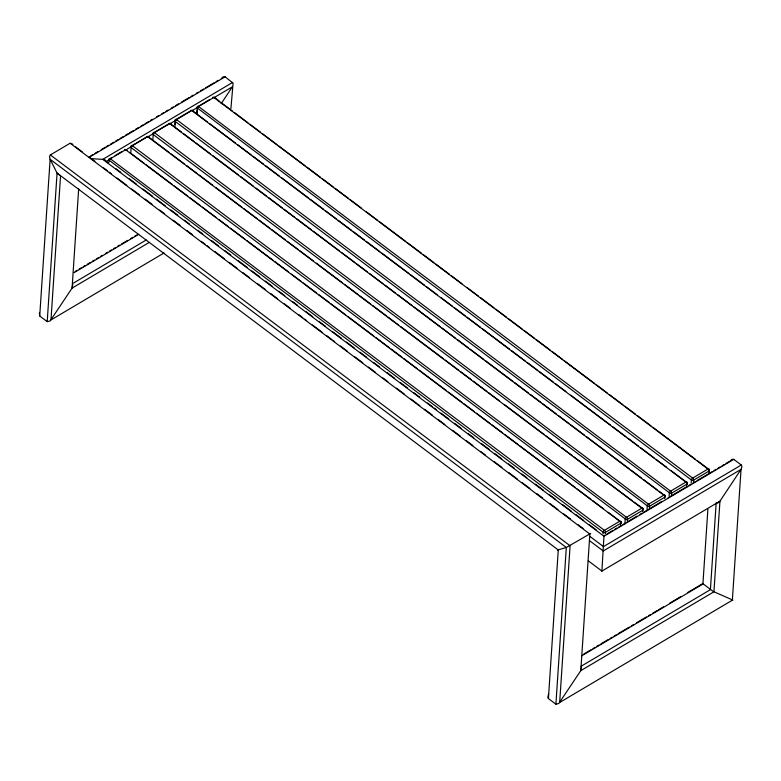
<?xml version="1.0" encoding="UTF-8"?>
<svg xmlns="http://www.w3.org/2000/svg" width="781" height="781" viewBox="0 0 781 781"><rect width="100%" height="100%" fill="white"/><g stroke="black" fill="none" stroke-linecap="round" stroke-linejoin="round"><path stroke-width="1.17" d="M601.868 571.331L604.016 535.19M72.828 284.46L72.077 288.121L50.121 320.952L47.211 321.635L39.714 315.993L50.121 159.295L49.515 156.678L50.365 154.941L70.124 143.235L72.906 144.251M47.211 321.635L57.072 173.079L50.121 159.295L566.313 547.481L590.621 533.462L589.84 533.55M60.518 176.408L50.98 319.937L164.049 252.966M78.666 188.885L72.077 288.121L148.741 242.706M108.998 162.175L109.096 160.671A1.611 1.084 3.8 0 1 109.164 159.148L111.712 157.645M130.749 153.593L131.218 146.086A1.611 0.859 59.4 0 1 132.409 145.715L147.697 136.665A1.611 0.84 -53.1 0 1 148.79 137.163L169.135 152.461M152.803 140.531L153.281 133.024L160.076 129.002M175.032 124.452L175.334 119.962L185.527 113.919M174.866 127.469L175.256 121.485A1.611 1.084 3.8 0 1 175.334 119.962A1.611 0.859 59.4 0 1 176.516 119.591L191.804 110.531A1.611 0.84 -53.1 0 1 192.907 111.039L207.434 121.963M196.988 112.884L197.193 109.887M196.919 114.407L197.31 108.422A1.611 1.084 3.8 0 1 197.388 106.899L199.936 105.386M230.903 108.627L233.099 83.157L225.094 76.821L223.259 76.772L221.326 78.52M581.533 667.003L580.781 670.664L558.815 703.496L555.906 704.179L548.408 698.546L558.269 549.98L57.072 173.079L59.786 175.383M555.906 704.179L566.313 547.481L557.488 550.068L558.259 549.453M603.078 533.726L603.176 532.232A1.611 0.84 -53.1 0 1 604.435 530.338L619.723 521.278A1.611 0.84 -53.1 0 1 620.817 521.786L621.051 521.737M605.353 533.862L605.46 532.369A1.611 0.859 59.4 0 0 604.435 530.338L110.346 158.777A1.611 0.859 59.4 0 0 109.164 159.148M620.553 526.296L620.924 521.532M624.937 523.66L625.23 519.17A1.611 0.84 -53.1 0 1 626.489 517.276L641.777 508.216A1.611 0.84 -53.1 0 1 642.88 508.724L643.105 508.675M627.416 520.8L627.514 519.306A1.611 0.859 59.4 0 0 626.489 517.276L132.409 145.715A1.611 0.84 -53.1 0 0 131.149 147.609L625.727 519.238M642.704 511.74L642.802 510.247A1.611 1.084 3.8 0 0 643.124 508.958M646.99 510.598L647.283 506.108A1.611 0.84 -53.1 0 1 648.542 504.214L663.83 495.154A1.611 0.84 -53.1 0 1 664.934 495.652L665.158 495.613M649.47 507.738L649.567 506.234A1.611 0.859 59.4 0 0 648.542 504.214L154.462 132.653A1.611 0.859 59.4 0 0 153.281 133.024A1.611 1.084 3.8 0 0 153.203 134.547L647.781 506.176M664.758 498.678L664.856 497.185A1.611 1.084 3.8 0 0 664.934 495.652L665.031 495.408M669.141 496.033L669.346 493.045A1.611 0.84 -53.1 0 1 670.596 491.151L685.894 482.092A1.611 0.84 -53.1 0 1 686.987 482.59L687.221 482.551M671.523 494.676L671.621 493.172A1.611 0.859 59.4 0 0 670.596 491.151L176.516 119.591A1.611 0.84 -53.1 0 0 175.256 121.485L669.834 493.104M686.714 487.11L687.085 482.346M691.195 482.97L691.4 479.983A1.611 0.84 -53.1 0 1 692.649 478.089L707.947 469.03A1.611 0.84 -53.1 0 1 709.041 469.527L709.275 469.488M693.577 481.613L693.674 480.11A1.611 0.859 59.4 0 0 692.649 478.089L198.569 106.528A1.611 0.859 59.4 0 0 197.388 106.899M708.767 474.047L709.138 469.283M707.879 509.29L702.91 584.032L581.738 655.796M39.343 312.849L39.714 315.993M642.978 508.47L634.162 502.163M548.037 695.393L548.652 694.182M221.14 103.717L232.347 86.818L214.345 97.479M730.02 461.063L731.953 459.316L733.789 459.365L741.286 465.007L741.95 466.833L741.042 469.361L719.945 501.177L718.012 502.935L716.177 502.876L710.407 589.665L581.025 666.31M90.83 155.809L92.919 154.579M95.009 153.34L98.133 151.485M101.266 149.63L105.445 147.16M106.489 146.535L108.579 145.295M110.668 144.065L113.792 142.21M115.881 140.97L117.97 139.731M120.059 138.501L123.193 136.646M125.282 135.406L128.406 133.551M129.451 132.936L133.629 130.456M135.718 129.226L138.852 127.371M140.941 126.131L143.021 124.892M145.11 123.662L148.244 121.807M150.333 120.567L152.422 119.327M156.6 116.857L158.689 115.617M161.813 113.762L163.903 112.532M165.992 111.292L168.081 110.053M171.215 108.198L173.304 106.968M175.383 105.728L178.517 103.873M181.651 102.018L188.963 97.693M191.042 96.453L193.132 95.214M196.265 93.359L198.354 92.129M200.444 90.889L203.577 89.034M205.667 87.794L214.014 82.854M216.103 81.614L218.192 80.375M89.385 157.196L225.094 76.821M232.592 82.454L102.789 159.344L90.869 158.641M115.11 155.624L121.914 151.602M132.067 145.588L135.474 143.567M136.324 143.069L140.57 140.551M141.42 140.053L143.118 139.038M143.968 138.54L146.516 137.026A1.611 0.859 59.4 0 1 147.697 136.665L641.777 508.216A1.611 0.859 59.4 0 1 642.802 510.247L627.514 519.306A1.611 1.084 3.8 0 1 625.23 519.17L625.64 519.014M160.925 128.494L168.569 123.964M186.376 113.421L190.623 110.902A1.611 1.084 3.8 0 1 190.964 110.756M200.785 104.888L202.484 103.883M203.333 103.375L209.279 99.851M733.789 459.365L603.986 536.244L102.789 159.344L105.337 160.046L106.314 161.462L109.311 159.685M127.323 149.025L131.315 146.652M148.322 136.587L153.33 133.619M170.336 123.544L177.336 119.405M192.341 110.511L198.335 106.958M75.171 271.456L77.192 270.265M79.213 269.064L81.224 267.873M83.245 266.682L85.266 265.481M87.277 264.29L90.303 262.494M92.324 261.303L94.335 260.102M96.356 258.911L98.377 257.72M100.388 256.519L102.409 255.328M105.435 253.532L107.456 252.341M109.467 251.14L111.488 249.949M113.509 248.758L115.52 247.557M117.54 246.366L119.561 245.166M121.572 243.975L127.625 240.392M130.652 238.595L132.672 237.404M134.693 236.204L136.704 235.013M74.068 272.647L138.764 234.329M73.355 283.152L146.262 239.972M620.817 521.786A1.611 1.084 3.8 0 1 620.749 523.309L605.46 532.369A1.611 1.084 3.8 0 1 603.176 532.232L108.91 160.076M671.484 470.933L686.987 482.59A1.611 1.084 3.8 0 1 686.909 484.122L671.621 493.172A1.611 1.084 3.8 0 1 669.346 493.045L669.756 492.889M709.041 469.527A1.611 1.084 3.8 0 1 708.972 471.06L693.674 480.11A1.611 1.084 3.8 0 1 691.4 479.983L197.124 107.827M606.983 533.94L612.987 530.387M614.979 529.206L616.98 528.015M618.982 526.833L620.983 525.642M622.984 524.461L624.985 523.28M626.987 522.089L636.993 516.163M639.99 514.386L641.992 513.205M643.993 512.024L645.994 510.833M647.996 509.651L661.995 501.353M667.999 497.8L687.007 486.543M689.008 485.362L691.009 484.171M693.011 482.99L695.002 481.809M697.003 480.618L708.016 474.106M709.011 473.511L712.008 471.734M714.01 470.543L716.011 469.361M718.012 468.18L720.014 466.989M722.015 465.808L724.016 464.627M726.018 463.436L729.015 461.659M741.286 465.007L603.488 546.622L589.958 536.449M583.866 654L590.934 649.821M592.945 648.63L594.966 647.429M596.987 646.238L598.998 645.038M601.019 643.847L608.077 639.668M610.098 638.467L612.119 637.276M614.13 636.076L616.15 634.885M618.171 633.694L629.261 627.114M631.282 625.923L633.293 624.732M636.32 622.935L646.414 616.961M648.425 615.77L650.446 614.569M652.467 613.378L657.504 610.391M658.52 609.795L663.557 606.808M669.61 603.215L680.71 596.645M687.768 592.467L701.894 584.1M691.81 479.827L691.888 480.042M647.693 505.951L647.283 506.108A1.611 1.084 3.8 0 0 649.567 506.234L664.856 497.185A1.611 0.859 59.4 0 0 663.83 495.154L169.75 123.603A1.611 0.859 59.4 0 0 168.628 123.681M603.586 532.076L603.664 532.3M702.383 583.3L713.16 591.412L732.871 600.111M214.248 97.654A1.611 1.084 3.8 0 1 214.96 97.976L214.59 97.479L219.803 101.618M221.736 103.072L232.396 111.087M234.339 112.542L247.899 122.744M249.832 124.199L260.493 132.214M262.426 133.668L276.962 144.602M278.895 146.057L305.059 165.728M306.992 167.183L320.561 177.385M322.494 178.839L333.155 186.854M335.088 188.309L348.648 198.511M350.591 199.965L361.242 207.98M366.094 211.622L377.711 220.369M379.654 221.824L405.808 241.495M407.75 242.95L421.31 253.151M423.253 254.606L433.904 262.621M435.847 264.085L449.407 274.277M451.34 275.742L462.001 283.747M466.843 287.398L478.47 296.136M480.403 297.59L493.973 307.792M495.906 309.247L506.566 317.262M508.499 318.726L522.069 328.918M524.002 330.383L534.663 338.388M536.596 339.852L550.156 350.054M552.099 351.509L562.75 359.524M564.692 360.978L594.722 383.559M596.664 385.023L607.315 393.028M609.258 394.493L622.818 404.695M624.761 406.149L635.412 414.164M637.355 415.619L650.915 425.821M652.848 427.275L695.48 459.335M697.413 460.79L708.074 468.805M209.376 123.418L235.53 143.089M237.463 144.553L251.033 154.745M252.966 156.21L263.627 164.215M265.56 165.679L279.129 175.881M282.029 178.058L308.192 197.73M310.125 199.194L323.685 209.386M325.628 210.85L336.289 218.856M338.222 220.32L351.782 230.522M353.725 231.977L364.376 239.992M366.318 241.446L379.878 251.648M381.821 253.103L408.941 273.496M410.884 274.961L424.444 285.163M426.377 286.617L437.038 294.632M440.914 297.541L452.541 306.289M454.474 307.743L465.134 315.758M467.067 317.213L480.637 327.415M482.57 328.869L509.7 349.273M511.633 350.728L522.294 358.743M523.26 359.465L525.203 360.929M527.136 362.384L537.797 370.399M539.73 371.854L553.29 382.055M555.232 383.51L565.883 391.525M570.735 395.166L610.449 425.04M612.392 426.494L625.952 436.696M627.895 438.151L638.546 446.166M640.488 447.62L654.048 457.822M655.981 459.277L666.642 467.292M181.504 132.116L170.844 124.101A1.611 1.084 3.8 0 0 170.522 123.906M183.447 133.571L194.098 141.586M196.041 143.04L210.567 153.974M212.51 155.429L238.664 175.1M240.597 176.555L253.2 186.024M256.1 188.211L266.76 196.226M268.693 197.681L282.263 207.883M284.196 209.337L294.857 217.352M296.79 218.807L311.326 229.741M313.259 231.196L339.423 250.867M341.356 252.322L354.916 262.523M356.858 263.978L367.509 271.993M369.452 273.448L383.012 283.649M384.955 285.104L395.606 293.119M397.549 294.574L412.075 305.508M414.018 306.962L440.172 326.634M442.114 328.088L455.674 338.29M457.607 339.745L468.268 347.76M470.201 349.214L483.771 359.416M485.704 360.871L500.24 371.805M501.207 372.537L512.834 381.274M514.767 382.729L528.337 392.931M530.27 394.385L540.93 402.4M542.863 403.855L556.423 414.057M558.366 415.512L569.017 423.527M570.96 424.991L581.611 433.006M582.587 433.728L584.52 435.183M586.463 436.647L629.086 468.698M631.028 470.152L641.679 478.167M643.622 479.632L657.182 489.824M659.115 491.288L664.934 495.652M171.078 153.916L184.638 164.117M186.571 165.572L197.232 173.587M199.175 175.042L212.735 185.243M215.644 187.43L241.798 207.102M243.731 208.556L257.3 218.758M259.233 220.213L269.894 228.228M271.827 229.682L285.397 239.884M287.33 241.349L297.991 249.354M299.924 250.818L313.484 261.01M316.393 263.197L342.547 282.868M344.489 284.323L358.049 294.525M359.992 295.989L370.643 303.994M372.586 305.459L386.146 315.651M388.089 317.115L395.83 322.943M396.807 323.666L398.74 325.13M400.682 326.585L443.305 358.635M445.238 360.1L458.808 370.292M460.741 371.756L471.402 379.771M473.335 381.226L486.905 391.427M488.838 392.882L499.498 400.897M504.341 404.538L544.064 434.412M545.997 435.866L559.557 446.068M561.5 447.523L572.151 455.538M574.094 456.992L587.654 467.194M589.596 468.649L600.247 476.664M605.09 480.305L632.22 500.709M129.646 152.412L144.173 163.336M146.115 164.801L172.269 184.462M174.212 185.927L187.772 196.119M189.705 197.583L200.366 205.598M202.308 207.053L215.868 217.255M218.778 219.441L228.462 226.724M230.395 228.179L244.931 239.103M246.864 240.568L273.028 260.239M274.961 261.694L288.531 271.895M291.43 274.082L301.124 281.365M303.057 282.82L316.617 293.021M318.56 294.476L329.211 302.491M331.154 303.946L345.68 314.88M347.623 316.334L373.777 336.006M375.72 337.46L389.28 347.662M391.222 349.117L401.873 357.132M403.816 358.586L417.376 368.788M419.309 370.243L446.439 390.646M448.372 392.101L461.942 402.303M463.875 403.757L474.536 411.772M476.469 413.227L490.038 423.429M491.971 424.884L502.632 432.899M504.565 434.353L518.125 444.555M520.068 446.01L547.198 466.413M549.131 467.868L562.691 478.07M564.634 479.524L575.285 487.539M577.227 488.994L590.787 499.196M592.73 500.65L603.381 508.665M608.223 512.307L618.884 520.322M106.314 161.462L108.237 162.917M115.959 168.716L120.782 172.347M129.461 178.878L136.206 183.955M142.962 189.031L152.607 196.285M156.464 199.184L165.142 205.706M170.932 210.06L177.687 215.136M184.433 220.213L189.256 223.844M197.935 230.366L202.757 233.997M211.436 240.528L218.192 245.605M224.938 250.681L230.727 255.026M238.449 260.834L247.128 267.356M251.951 270.987L259.663 276.786M265.452 281.14L272.198 286.217M278.954 291.293L284.743 295.648M292.455 301.446L297.278 305.078M305.957 311.599L312.712 316.676M319.458 321.752L325.247 326.107M332.96 331.915L341.639 338.437M346.461 342.068L354.183 347.867M359.973 352.221L366.719 357.298M373.474 362.374L379.254 366.728M386.976 372.527L394.688 378.326M400.477 382.68L407.223 387.757M413.979 392.833L419.768 397.187M427.48 402.986L432.303 406.618M434.236 408.063L436.159 409.517M440.982 413.139L448.704 418.948M454.483 423.302L461.239 428.378M467.985 433.455L473.774 437.799M481.496 443.608L489.209 449.407M494.998 453.761L501.744 458.837M508.499 463.914L514.288 468.268M522.001 474.067L526.824 477.699M535.502 484.22L543.215 490.029M549.004 494.373L555.76 499.45M562.505 504.536L571.184 511.057M576.007 514.689L583.729 520.488M589.509 524.842L596.264 529.918M75.572 146.818L82.347 151.904M89.112 156.991L94.911 161.355M103.609 167.895L107.475 170.805M109.408 172.259L111.341 173.714M117.14 178.078L126.805 185.341M131.638 188.982L139.379 194.791M145.178 199.155L151.944 204.241M159.675 210.06L164.508 213.691M173.206 220.242L179.972 225.328M186.737 230.415L192.546 234.778M201.244 241.319L205.11 244.228M207.043 245.683L208.976 247.138M214.775 251.492L224.44 258.765M229.272 262.396L237.004 268.215M242.803 272.579L249.578 277.665M257.31 283.483L265.042 289.292M270.841 293.656L277.606 298.742M284.372 303.838L290.171 308.192M298.879 314.743L302.745 317.652M304.678 319.097L306.611 320.552M312.41 324.916L322.075 332.189M326.907 335.82L331.74 339.452M332.706 340.184L334.639 341.639M340.438 346.003L347.203 351.089M354.945 356.897L362.677 362.716M368.476 367.08L375.241 372.166M382.973 377.984L387.806 381.616M396.504 388.157L404.236 393.975M411.011 399.062L416.81 403.426M417.776 404.158L419.709 405.603M424.542 409.244L432.274 415.053M438.073 419.417L444.838 424.503M452.57 430.321L460.302 436.14M466.111 440.504L472.876 445.59M480.608 451.408L485.44 455.04M494.139 461.581L501.871 467.399M508.636 472.485L517.334 479.026M522.177 482.658L529.908 488.476M536.674 493.563L542.473 497.927M550.205 503.745L557.937 509.563M563.736 513.918L570.501 519.014M578.243 524.822L583.075 528.464M70.124 143.235L589.85 534.077L580.781 670.664L713.932 591.793L719.945 501.177L601.907 571.087L588.288 560.846M589.616 540.735L603.244 550.976L741.042 469.361L732.353 600.198L559.674 702.48L570.091 545.782L50.365 154.941M192.438 110.619L192.907 111.039L192.536 110.541M148.322 136.743L148.79 137.163L148.429 136.665M126.268 149.806L126.737 150.225A1.611 1.084 3.8 0 0 126.024 149.903M170.483 123.603L170.844 124.101A1.611 0.84 -53.1 0 0 169.75 123.603L154.462 132.653A1.611 0.84 -53.1 0 0 153.203 134.547L153.017 133.951M126.376 149.727L126.737 150.225A1.611 0.84 -53.1 0 0 125.643 149.727A1.611 0.859 59.4 0 0 124.462 150.089A1.611 1.084 3.8 0 1 125.194 149.854M548.408 698.546L547.745 696.711M175.071 120.889L175.256 121.485L175.217 120.889M130.964 147.013L131.149 147.609A1.611 1.084 3.8 0 1 131.218 146.086M197.271 107.827L197.31 108.422A1.611 0.84 -53.1 0 1 198.569 106.528L213.857 97.469A1.611 0.84 -53.1 0 1 214.96 97.976M153.164 133.951L153.203 134.547M131.101 147.013L131.149 147.609M109.047 160.076L109.096 160.671A1.611 0.84 -53.1 0 1 110.346 158.777L125.643 149.727L619.723 521.278A1.611 0.859 59.4 0 1 620.749 523.309M708.972 471.06A1.611 0.859 59.4 0 0 707.947 469.03L213.857 97.469A1.611 0.859 59.4 0 0 212.676 97.84A1.611 1.084 3.8 0 1 213.418 97.605M190.623 110.902A1.611 0.859 59.4 0 1 191.804 110.531L685.894 482.092A1.611 0.859 59.4 0 1 686.909 484.122M192.575 110.843A1.611 1.084 3.8 0 1 192.907 111.039M168.911 123.818A1.611 1.084 3.8 0 1 170.141 123.779M146.516 137.026A1.611 1.084 3.8 0 1 148.468 136.968"/></g></svg>
